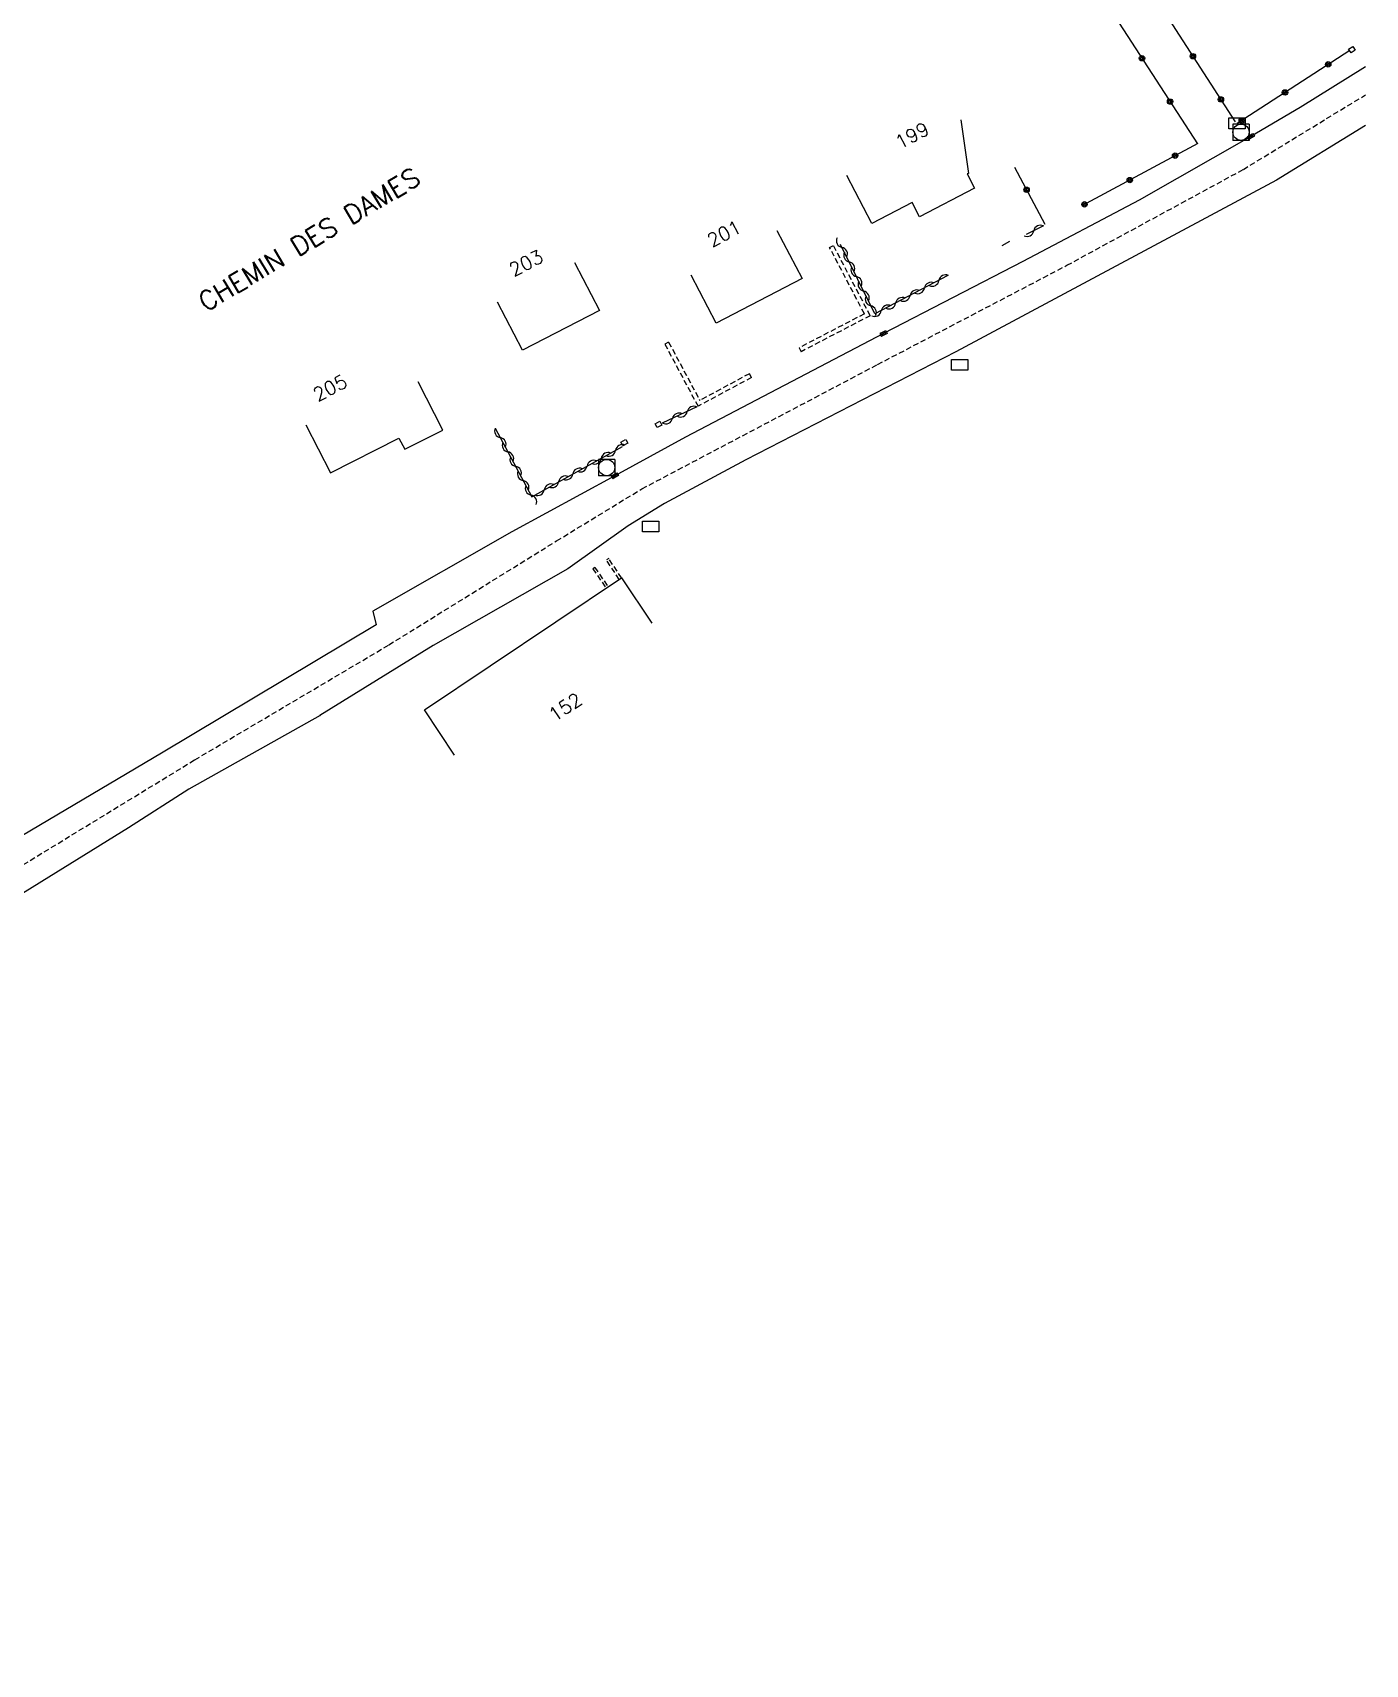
# Model space of a CAD drawing. Header units: millimetres. Extents: x 133016 to 134000, y 142000 to 143000.
# Drawn here: x 133877.1 to 134000, y 142673.4 to 142823.9 of the extents above; entities that cross this region are included whole.
import ezdxf
from ezdxf.enums import TextEntityAlignment as Align

# ---------------------------------------------------------------- set-up
doc = ezdxf.new("R2010")
doc.units = ezdxf.units.MM
doc.linetypes.add('DASHED', pattern=[0.75, 0.5, -0.25])
doc.layers.get('0').update_dxf_attribs({"linetype": 'CONTINUOUS'})
for name, color, linetype in [('W0001', 6, 'DASHED'), ('W0008', 7, 'CONTINUOUS'), ('W0100', 7, 'CONTINUOUS'), ('W0112', 1, 'DASHED'), ('W0310', 3, 'CONTINUOUS'), ('W0322', 7, 'CONTINUOUS'), ('W0400', 7, 'CONTINUOUS'), ('W0420', 7, 'CONTINUOUS'), ('W0989', 7, 'CONTINUOUS'), ('W0991', 7, 'CONTINUOUS'), ('W1471', 7, 'CONTINUOUS')]:
    doc.layers.add(name, color=color, linetype=linetype)
doc.styles.get("Standard").update_dxf_attribs({"font": 'romans.shx', "width": 0.85})

# ---------------------------------------------------------------- blocks, each defined once
blk = doc.blocks.new('T400')
for p, q in [((-0.15, 0.3), (0.15, 0.3)), ((-0.15, -0.25), (-0.15, 0.3)), ((-0.15, 0.15), (0.15, 0.15)), ((-0.15, 0), (0.15, 0)), ((0.15, 0.3), (0.15, -0.25)), ((-0.15, -0.15), (0.15, -0.15)), ((-0.15, -0.25), (-0.15, -0.3)), ((-0.15, -0.3), (0.15, -0.3)), ((0.15, -0.3), (0.15, -0.25))]:
    blk.add_line(p, q)
blk = doc.blocks.new('T420')
for p, q in [((0.75, 0.75), (-0.75, 0.75)), ((-0.75, 0.75), (-0.75, -0.75)), ((0.75, 0.75), (0.75, -0.75)), ((0.75, -0.75), (-0.75, -0.75))]:
    blk.add_line(p, q)
blk.add_ellipse((0, 0), major_axis=(-0.53, 0.53), ratio=1, start_param=3.926991, end_param=10.210176)
blk = doc.blocks.new('T1471')
at = {"color": 0, "linetype": 'Continuous', "flags": 128}
blk.add_lwpolyline([(-0.75, -0.5), (-0.75, 0.5), (0.75, 0.5), (0.75, -0.5), (-0.75, -0.5)], dxfattribs=at)
blk = doc.blocks.new('t322o')
at = {"color": 0, "linetype": 'Continuous'}
for radius in [0.25, 0.15]:
    blk.add_circle((0, 0), radius, dxfattribs=at)
blk = doc.blocks.new('t310o')
at = {"color": 0, "linetype": 'Continuous'}
for centre, start, end in [((-0.5, 0.38), 216.8699, 323.1304), ((0.5, -0.37), 36.8699, 143.1303)]:
    blk.add_arc(centre, 0.625, start, end, dxfattribs=at)

msp = doc.modelspace()

# ---------------------------------------------------------------- linework, layer by layer
at = {"layer": 'W0001'}
msp.add_lwpolyline([(133777.03, 142673.41), (133785.1, 142682.38), (133791.79, 142689.26), (133800.34, 142696.64), (133809.8, 142703.93), (133819.61, 142710.8), (133835.17, 142720.99), (133853.37, 142732.66), (133871.77, 142744.42), (133892.06, 142756.82), (133909.96, 142767.42), (133925.41, 142777), (133933.29, 142781.81), (133955.02, 142793.27), (133972.48, 142802.42), (133988.75, 142811.26), (134000, 142818.13)], dxfattribs=at)
at = {"layer": 'W0008'}
for points in [[(134000, 142820.73), (133994, 142816.96), (133989.43, 142814.3), (133979.15, 142808.43), (133968.4, 142802.78), (133955.57, 142796.13), (133937.3, 142786.56), (133930.79, 142783.02), (133921.28, 142777.85), (133908.47, 142770.53), (133908.79, 142769.27), (133888.99, 142757.44), (133875.33, 142749.34), (133859.97, 142739.54), (133845.37, 142730.22), (133829.88, 142720.18), (133817.14, 142711.77), (133805.45, 142703.53), (133797.33, 142697.18), (133790.38, 142691.05), (133785.53, 142686.25), (133776.97, 142676.99), (133775.21, 142674.93)], [(134000, 142815.31), (133991.8, 142810.27), (133962.24, 142794.43), (133942.88, 142784.48), (133935.36, 142780.45), (133932.01, 142778.39), (133926.46, 142774.43), (133914.05, 142767.37), (133903.58, 142760.9), (133903.61, 142760.92), (133891.5, 142754.11), (133885.93, 142750.55), (133869.67, 142740.51)]]:
    msp.add_lwpolyline(points, dxfattribs=at)
at = {"layer": 'W0100'}
for points in [[(133962.69, 142815.82), (133963.41, 142810.87), (133963.27, 142810.85), (133963.97, 142809.52), (133958.9, 142806.88), (133958.2, 142808.21), (133954.49, 142806.28), (133952.18, 142810.71)], [(133945.74, 142805.64), (133948.05, 142801.2), (133940.15, 142797.09), (133937.84, 142801.52)], [(133927.07, 142802.69), (133929.37, 142798.26), (133922.28, 142794.58), (133919.98, 142799.01)], [(133902.29, 142787.72), (133904.57, 142783.27), (133910.87, 142786.49), (133911.43, 142785.46), (133914.92, 142787.22), (133912.66, 142791.68)], [(133916.01, 142757.26), (133913.23, 142761.42), (133931.42, 142773.59), (133934.2, 142769.43)]]:
    msp.add_lwpolyline(points, dxfattribs=at)
at = {"layer": 'W0112'}
for p, q in [((133998.69, 142822.01), (133998.46, 142822.35)), ((133999.06, 142822.27), (133998.69, 142822.01)), ((133950.6, 142804.06), (133950.95, 142804.25)), ((133953.8, 142797.94), (133950.6, 142804.06)), ((133954.34, 142797.77), (133950.95, 142804.25)), ((133953.8, 142797.94), (133947.78, 142794.81)), ((133954.34, 142797.77), (133947.96, 142794.45)), ((133935.75, 142795.34), (133935.4, 142795.15)), ((133935.4, 142795.15), (133938.46, 142789.42)), ((133935.75, 142795.34), (133938.63, 142789.96)), ((133947.78, 142794.81), (133947.96, 142794.45)), ((133943.39, 142792.07), (133938.46, 142789.42)), ((133943.2, 142792.42), (133938.63, 142789.96)), ((133943.39, 142792.07), (133943.2, 142792.42)), ((133934.69, 142787.45), (133934.5, 142787.8)), ((133935.13, 142787.68), (133934.69, 142787.45)), ((133931.52, 142785.77), (133931.33, 142786.12)), ((133931.98, 142786.01), (133931.52, 142785.77)), ((133928.95, 142774.55), (133930.18, 142772.77)), ((133931.2, 142773.46), (133930.01, 142775.25))]:
    msp.add_line(p, q, dxfattribs=at)
for points in [[(133998.46, 142822.35), (133998.84, 142822.6), (133999.06, 142822.27)], [(133934.5, 142787.8), (133934.94, 142788.04), (133935.13, 142787.68)], [(133931.33, 142786.12), (133931.79, 142786.36), (133931.98, 142786.01)], [(133928.95, 142774.55), (133928.77, 142774.43), (133930, 142772.64)], [(133931.42, 142773.59), (133930.23, 142775.38), (133930.01, 142775.25)]]:
    msp.add_lwpolyline(points, dxfattribs=at)
at = {"layer": 'W0310'}
for p, q in [((133970.31, 142806.05), (133968.73, 142805.25)), ((133967.17, 142804.61), (133966.48, 142804.2)), ((133938.36, 142789.36), (133935.15, 142787.85))]:
    msp.add_line(p, q, dxfattribs=at)
for points in [[(133961.54, 142801.5), (133961.51, 142801.47), (133954.78, 142797.93), (133951.61, 142804.34)], [(133919.76, 142787.41), (133923.13, 142781.08), (133931.51, 142785.71)]]:
    msp.add_lwpolyline(points, dxfattribs=at)
at = {"layer": 'W0322'}
for p, q in [((133960.01, 142851.39), (133984.52, 142813.62)), ((133964.8, 142851.65), (133987.99, 142815.66)), ((133998.56, 142822.24), (133988.18, 142815.5)), ((133984.55, 142813.66), (133973.86, 142807.91)), ((133967.65, 142811.48), (133970.44, 142806.2))]:
    msp.add_line(p, q, dxfattribs=at)

# ---------------------------------------------------------------- block references
at = {"layer": 'W0310'}
for p, rotation in [((133969.42, 142805.6), 207.0409001717422), ((133951.74, 142804.07), 116.3394187485077), ((133952.41, 142802.73), 116.3394187485077), ((133953.07, 142801.38), 116.3394187485077), ((133960.67, 142801.02), 207.7006834803194), ((133953.74, 142800.04), 116.3394187485077), ((133958.01, 142799.63), 207.7006834803194), ((133959.34, 142800.33), 207.7006834803194), ((133954.4, 142798.69), 116.3394187485077), ((133955.36, 142798.23), 207.7006834803194), ((133956.68, 142798.93), 207.7006834803194), ((133937.46, 142788.93), 205.1359429911902), ((133936.1, 142788.3), 205.1359429911902), ((133920.23, 142786.53), 298.0226885370715), ((133920.93, 142785.21), 298.0226885370715), ((133929.54, 142784.62), 28.91914990528985), ((133930.86, 142785.35), 28.91914990528985), ((133921.64, 142783.88), 298.0226885370715), ((133922.34, 142782.56), 298.0226885370715), ((133926.92, 142783.17), 28.91914990528985), ((133928.23, 142783.9), 28.91914990528985), ((133923.05, 142781.23), 298.0226885370715), ((133924.29, 142781.72), 28.91914990528985), ((133925.61, 142782.45), 28.91914990528985)]:
    msp.add_blockref('t310o', p, dxfattribs=dict(at, rotation=rotation))
at = {"layer": 'W0322'}
for p, rotation in [((133979.4, 142821.51), 302.981218974141), ((133984.1, 142821.7), 302.798499638111), ((133996.57, 142820.95), 212.994316620174), ((133992.59, 142818.36), 212.994316620174), ((133981.99, 142817.52), 302.981218974141), ((133986.68, 142817.71), 302.798499638111), ((133988.6, 142815.77), 212.994316620174), ((133982.46, 142812.53), 208.2522190519838), ((133978.28, 142810.28), 208.2522190519838), ((133968.76, 142809.38), 297.817876277142), ((133974.1, 142808.04), 208.2522190519838)]:
    msp.add_blockref('t322o', p, dxfattribs=dict(at, rotation=rotation))
at = {"layer": 'W0400'}
for p, rotation in [((133989.43, 142814.3), 300.2011074225098), ((133955.57, 142796.13), 297.3963729840528), ((133930.79, 142783.02), 298.5458982373696)]:
    msp.add_blockref('T400', p, dxfattribs=dict(at, rotation=rotation))
at = {"layer": 'W0420'}
for p in [(133988.53, 142814.69), (133930.04, 142783.77)]:
    msp.add_blockref('T420', p, dxfattribs=at)
at = {"layer": 'W1471'}
for p in [(133988.16, 142815.51), (133962.59, 142793.24), (133934.1, 142778.33)]:
    msp.add_blockref('T1471', p, dxfattribs=at)

# ---------------------------------------------------------------- texts
at = {"layer": 'W0989'}
msp.add_text('CHEMIN DES DAMES', height=1.75, rotation=30.8623, dxfattribs=at).set_placement((133902.6, 142804.81), align=Align.MIDDLE)
at = {"layer": 'W0991'}
for s, rotation, p in [('199', 27.5539, (133958.2, 142814.4)), ('201', 27.5246, (133940.87, 142805.35)), ('203', 27.4213, (133922.61, 142802.63)), ('205', 27.0553, (133904.53, 142791.11)), ('152', 33.7794, (133926.22, 142761.69))]:
    msp.add_text(s, height=1.25, rotation=rotation, dxfattribs=at).set_placement(p, align=Align.MIDDLE)

doc.saveas('drawing.dxf')
